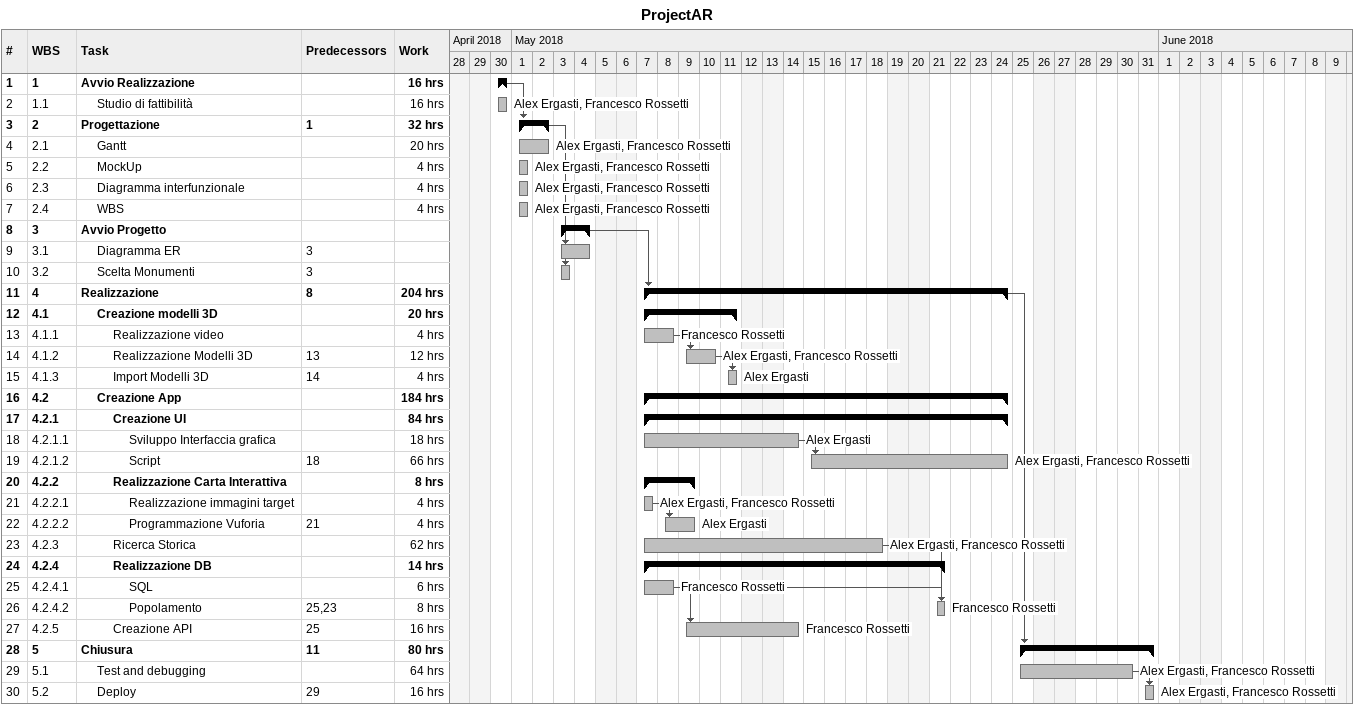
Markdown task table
ProjectAR

| ID | WBS | Task | Start | Finish | Predecessors | Resources | Work (h) |
|---|---|---|---|---|---|---|---|
| 1 | 1 | **Avvio Realizzazione** | 2018-04-30 | 2018-04-30 |  |  | 16 |
| 2 | 1.1 | Studio di fattibilità | 2018-04-30 | 2018-04-30 |  | Alex Ergasti, Francesco Rossetti | 16 |
| 3 | 2 | **Progettazione** | 2018-05-01 | 2018-05-02 | 1 |  | 32 |
| 4 | 2.1 | Gantt | 2018-05-01 | 2018-05-02 |  | Alex Ergasti, Francesco Rossetti | 20 |
| 5 | 2.2 | MockUp | 2018-05-01 | 2018-05-01 |  | Alex Ergasti, Francesco Rossetti | 4 |
| 6 | 2.3 | Diagramma interfunzionale | 2018-05-01 | 2018-05-01 |  | Alex Ergasti, Francesco Rossetti | 4 |
| 7 | 2.4 | WBS | 2018-05-01 | 2018-05-01 |  | Alex Ergasti, Francesco Rossetti | 4 |
| 8 | 3 | **Avvio Progetto** | 2018-05-03 | 2018-05-04 |  |  |  |
| 9 | 3.1 | Diagramma ER | 2018-05-03 | 2018-05-04 | 3 |  |  |
| 10 | 3.2 | Scelta Monumenti | 2018-05-03 | 2018-05-03 | 3 |  |  |
| 11 | 4 | **Realizzazione** | 2018-05-07 | 2018-05-24 | 8 |  | 204 |
| 12 | 4.1 | **Creazione modelli 3D** | 2018-05-07 | 2018-05-11 |  |  | 20 |
| 13 | 4.1.1 | Realizzazione video | 2018-05-07 | 2018-05-08 |  | Francesco Rossetti | 4 |
| 14 | 4.1.2 | Realizzazione Modelli 3D | 2018-05-09 | 2018-05-10 | 13 | Alex Ergasti, Francesco Rossetti | 12 |
| 15 | 4.1.3 | Import Modelli 3D | 2018-05-11 | 2018-05-11 | 14 | Alex Ergasti | 4 |
| 16 | 4.2 | **Creazione App** | 2018-05-07 | 2018-05-24 |  |  | 184 |
| 17 | 4.2.1 | **Creazione UI** | 2018-05-07 | 2018-05-24 |  |  | 84 |
| 18 | 4.2.1.1 | Sviluppo Interfaccia grafica | 2018-05-07 | 2018-05-14 |  | Alex Ergasti | 18 |
| 19 | 4.2.1.2 | Script | 2018-05-15 | 2018-05-24 | 18 | Alex Ergasti, Francesco Rossetti | 66 |
| 20 | 4.2.2 | **Realizzazione Carta Interattiva** | 2018-05-07 | 2018-05-09 |  |  | 8 |
| 21 | 4.2.2.1 | Realizzazione immagini target | 2018-05-07 | 2018-05-07 |  | Alex Ergasti, Francesco Rossetti | 4 |
| 22 | 4.2.2.2 | Programmazione Vuforia | 2018-05-08 | 2018-05-09 | 21 | Alex Ergasti | 4 |
| 23 | 4.2.3 | Ricerca Storica | 2018-05-07 | 2018-05-18 |  | Alex Ergasti, Francesco Rossetti | 62 |
| 24 | 4.2.4 | **Realizzazione DB** | 2018-05-07 | 2018-05-21 |  |  | 14 |
| 25 | 4.2.4.1 | SQL | 2018-05-07 | 2018-05-08 |  | Francesco Rossetti | 6 |
| 26 | 4.2.4.2 | Popolamento | 2018-05-21 | 2018-05-21 | 25, 23 | Francesco Rossetti | 8 |
| 27 | 4.2.5 | Creazione API | 2018-05-09 | 2018-05-14 | 25 | Francesco Rossetti | 16 |
| 28 | 5 | **Chiusura** | 2018-05-25 | 2018-05-31 | 11 |  | 80 |
| 29 | 5.1 | Test and debugging | 2018-05-25 | 2018-05-30 |  | Alex Ergasti, Francesco Rossetti | 64 |
| 30 | 5.2 | Deploy | 2018-05-31 | 2018-05-31 | 29 | Alex Ergasti, Francesco Rossetti | 16 |
